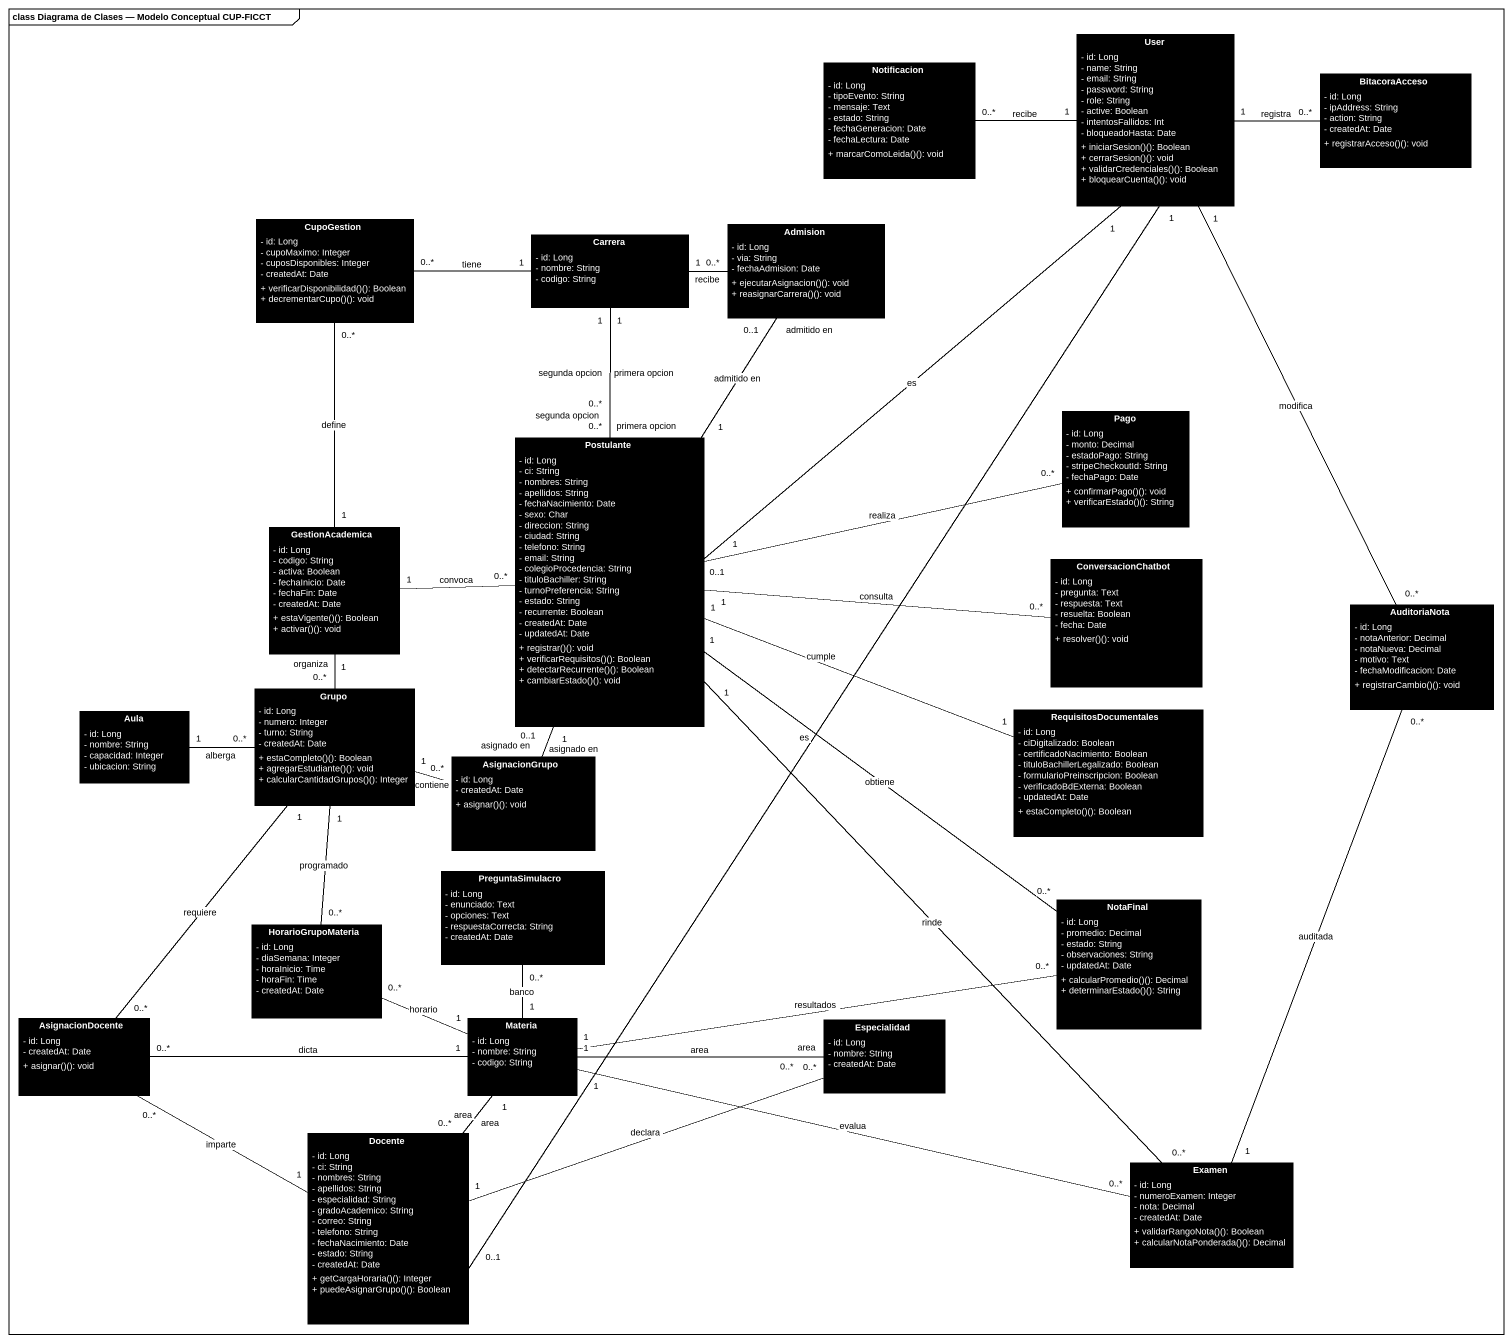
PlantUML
@startuml
mainframe class Diagrama de Clases — Modelo Conceptual CUP-FICCT
hide circle
hide empty members
skinparam classAttributeIconSize 0
class User #000000 {
  - id: Long
  - name: String
  - email: String
  - password: String
  - role: String
  - active: Boolean
  - intentosFallidos: Int
  - bloqueadoHasta: Date
  + iniciarSesion()(): Boolean
  + cerrarSesion()(): void
  + validarCredenciales()(): Boolean
  + bloquearCuenta()(): void
}
class Notificacion #000000 {
  - id: Long
  - tipoEvento: String
  - mensaje: Text
  - estado: String
  - fechaGeneracion: Date
  - fechaLectura: Date
  + marcarComoLeida()(): void
}
class BitacoraAcceso #000000 {
  - id: Long
  - ipAddress: String
  - action: String
  - createdAt: Date
  + registrarAcceso()(): void
}
class CupoGestion #000000 {
  - id: Long
  - cupoMaximo: Integer
  - cuposDisponibles: Integer
  - createdAt: Date
  + verificarDisponibilidad()(): Boolean
  + decrementarCupo()(): void
}
class Carrera #000000 {
  - id: Long
  - nombre: String
  - codigo: String
}
class Admision #000000 {
  - id: Long
  - via: String
  - fechaAdmision: Date
  + ejecutarAsignacion()(): void
  + reasignarCarrera()(): void
}
class Pago #000000 {
  - id: Long
  - monto: Decimal
  - estadoPago: String
  - stripeCheckoutId: String
  - fechaPago: Date
  + confirmarPago()(): void
  + verificarEstado()(): String
}
class Postulante #000000 {
  - id: Long
  - ci: String
  - nombres: String
  - apellidos: String
  - fechaNacimiento: Date
  - sexo: Char
  - direccion: String
  - ciudad: String
  - telefono: String
  - email: String
  - colegioProcedencia: String
  - tituloBachiller: String
  - turnoPreferencia: String
  - estado: String
  - recurrente: Boolean
  - createdAt: Date
  - updatedAt: Date
  + registrar()(): void
  + verificarRequisitos()(): Boolean
  + detectarRecurrente()(): Boolean
  + cambiarEstado()(): void
}
class GestionAcademica #000000 {
  - id: Long
  - codigo: String
  - activa: Boolean
  - fechaInicio: Date
  - fechaFin: Date
  - createdAt: Date
  + estaVigente()(): Boolean
  + activar()(): void
}
class ConversacionChatbot #000000 {
  - id: Long
  - pregunta: Text
  - respuesta: Text
  - resuelta: Boolean
  - fecha: Date
  + resolver()(): void
}
class AuditoriaNota #000000 {
  - id: Long
  - notaAnterior: Decimal
  - notaNueva: Decimal
  - motivo: Text
  - fechaModificacion: Date
  + registrarCambio()(): void
}
class Grupo #000000 {
  - id: Long
  - numero: Integer
  - turno: String
  - createdAt: Date
  + estaCompleto()(): Boolean
  + agregarEstudiante()(): void
  + calcularCantidadGrupos()(): Integer
}
class Aula #000000 {
  - id: Long
  - nombre: String
  - capacidad: Integer
  - ubicacion: String
}
class RequisitosDocumentales #000000 {
  - id: Long
  - ciDigitalizado: Boolean
  - certificadoNacimiento: Boolean
  - tituloBachillerLegalizado: Boolean
  - formularioPreinscripcion: Boolean
  - verificadoBdExterna: Boolean
  - updatedAt: Date
  + estaCompleto()(): Boolean
}
class AsignacionGrupo #000000 {
  - id: Long
  - createdAt: Date
  + asignar()(): void
}
class PreguntaSimulacro #000000 {
  - id: Long
  - enunciado: Text
  - opciones: Text
  - respuestaCorrecta: String
  - createdAt: Date
}
class HorarioGrupoMateria #000000 {
  - id: Long
  - diaSemana: Integer
  - horaInicio: Time
  - horaFin: Time
  - createdAt: Date
}
class NotaFinal #000000 {
  - id: Long
  - promedio: Decimal
  - estado: String
  - observaciones: String
  - updatedAt: Date
  + calcularPromedio()(): Decimal
  + determinarEstado()(): String
}
class AsignacionDocente #000000 {
  - id: Long
  - createdAt: Date
  + asignar()(): void
}
class Materia #000000 {
  - id: Long
  - nombre: String
  - codigo: String
}
class Especialidad #000000 {
  - id: Long
  - nombre: String
  - createdAt: Date
}
class Docente #000000 {
  - id: Long
  - ci: String
  - nombres: String
  - apellidos: String
  - especialidad: String
  - gradoAcademico: String
  - correo: String
  - telefono: String
  - fechaNacimiento: Date
  - estado: String
  - createdAt: Date
  + getCargaHoraria()(): Integer
  + puedeAsignarGrupo()(): Boolean
}
class Examen #000000 {
  - id: Long
  - numeroExamen: Integer
  - nota: Decimal
  - createdAt: Date
  + validarRangoNota()(): Boolean
  + calcularNotaPonderada()(): Decimal
}
User "1" -left- "0..*" Notificacion : recibe
User "1" -right- "0..*" BitacoraAcceso : registra
User "1" -- "0..1" Postulante : es
User "1" -- "0..*" AuditoriaNota : modifica
User "1" -- "0..1" Docente : es
Carrera "1" -left- "0..*" CupoGestion : tiene
Carrera "1" -right- "0..*" Admision : recibe
Carrera "1" -- "primera opcion\n0..*" Postulante : primera opcion
Carrera "1" -- "segunda opcion\n0..*" Postulante : segunda opcion
Postulante "1" -up- "admitido en\n0..1" Admision : admitido en
Postulante "1" -right- "0..*" Pago : realiza
Postulante "1" -right- "0..*" ConversacionChatbot : consulta
Postulante "1" -right- "1" RequisitosDocumentales : cumple
Postulante "1" -- "asignado en\n0..1" AsignacionGrupo : asignado en
Postulante "1" -- "0..*" NotaFinal : obtiene
Postulante "1" -- "0..*" Examen : rinde
GestionAcademica "1" -up- "0..*" CupoGestion : define
GestionAcademica "1" -right- "0..*" Postulante : convoca
GestionAcademica "1" -- "0..*" Grupo : organiza
Grupo "1" -right- "0..*" AsignacionGrupo : contiene
Grupo "1" -- "0..*" HorarioGrupoMateria : programado
Grupo "1" -- "0..*" AsignacionDocente : requiere
Aula "1" -right- "0..*" Grupo : alberga
Materia "1" -up- "0..*" PreguntaSimulacro : banco
Materia "1" -left- "0..*" HorarioGrupoMateria : horario
Materia "1" -right- "0..*" NotaFinal : resultados
Materia "1" -left- "0..*" AsignacionDocente : dicta
Materia "1" -right- "area\n0..*" Especialidad : area
Materia "1" -- "area\n0..*" Docente : area
Materia "1" -right- "0..*" Examen : evalua
Docente "1" -left- "0..*" AsignacionDocente : imparte
Docente "1" -right- "0..*" Especialidad : declara
Examen "1" -up- "0..*" AuditoriaNota : auditada
@enduml
